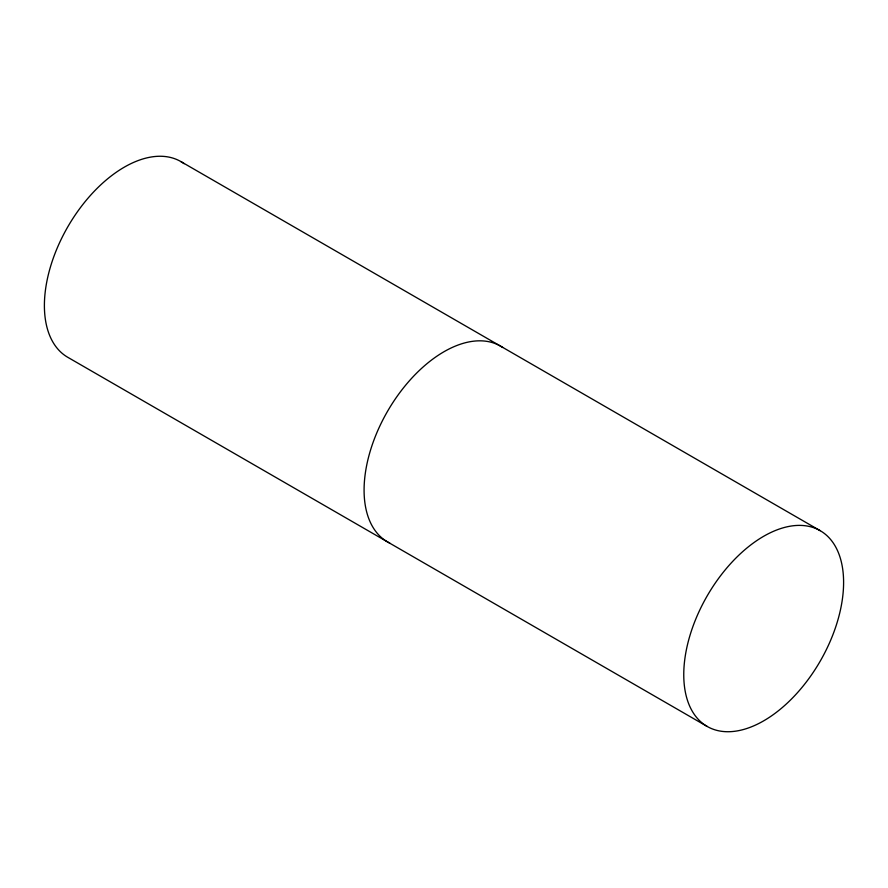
<?xml version="1.0" encoding="UTF-8"?>
<svg xmlns="http://www.w3.org/2000/svg" width="888" height="888" viewBox="0 0 888 888"><rect width="100%" height="100%" fill="white"/><g stroke="black" fill="none" stroke-linecap="round" stroke-linejoin="round"><path stroke-width="1.33" d="M180.83 161.549L820.19 530.68A113.02 65.257 -60 0 1 784.359 705.76A113.02 65.257 -60 0 1 686.48 649.25A113.02 65.257 -60 0 1 820.19 530.68M707.17 726.451L67.81 357.32A113.02 65.257 -60 0 1 69.53 223.876A113.02 65.257 -60 0 1 184.127 163.692M389.799 543.112A113.02 65.257 -60 0 1 387.49 411.377A113.02 65.257 -60 0 1 502.73 347.497"/></g></svg>
